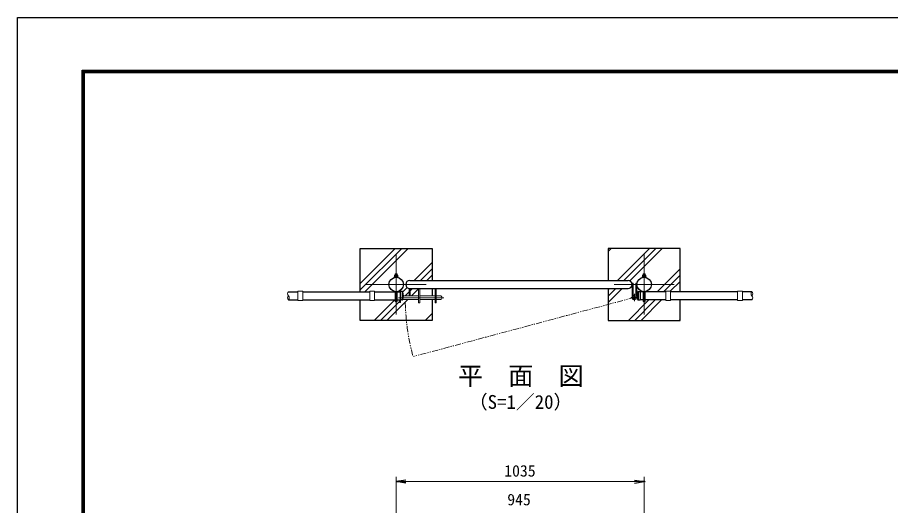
# Model space of a CAD drawing. Units: millimetres, scale not verified. Extents: x -4200 to 4200, y -2970 to 2970.
# Drawn here: x -4200 to -555, y 932 to 2970 of the extents above; entities that cross this region are included whole.
import ezdxf
from ezdxf.enums import TextEntityAlignment as Align

# ---------------------------------------------------------------- set-up
doc = ezdxf.new("R2010")
doc.units = ezdxf.units.MM
doc.header["$LTSCALE"] = 10
doc.header["$PDMODE"] = 32
doc.header["$PDSIZE"] = 5
for name, pattern in [('DASHED', [7.5, 6, -1.5]), ('USER1', [50.8, 31.75, -6.35, 6.35, -6.35]), ('USER2', [5, 2.5, -0.5, 0.5, -0.5, 0.5, -0.5])]:
    doc.linetypes.add(name, pattern=pattern)
for name, color, linetype, lineweight in [('0-0_D-STR1', 1, 'Continuous', 25), ('0-1_D-DCR-HCH', 7, 'Continuous', 13), ('0-2_D-STR3', 3, 'Continuous', 13), ('0-3_D-BMK', 2, 'USER1', 13), ('0-4_D-STR4', 7, 'Continuous', 25), ('0-7_D-STR-DIM', 7, 'Continuous', 13), ('0-A_D-TTL-TXT', 7, 'Continuous', 25), ('0-C_D-TTL', 7, 'Continuous', 25)]:
    doc.layers.add(name, color=color, linetype=linetype, lineweight=lineweight)
doc.layers.add('0-8_0', color=7, linetype='Continuous')
doc.layers.add('0-9_Defpoints', color=8, linetype='Continuous')
doc.styles.add('ＭＳ ゴシック', font='')
doc.styles.get('ＭＳ ゴシック').set_extended_font_data('MS Gothic')

# ---------------------------------------------------------------- blocks, each defined once
blk = doc.blocks.new('_Open')
at = {"layer": '0-8_0'}
blk.add_line((-10, 1.667), (0, 0), dxfattribs=at)
blk.add_lwpolyline([(-10, -1.667), (0, 0), (-10, 0)], dxfattribs=at)

msp = doc.modelspace()

# ---------------------------------------------------------------- linework, layer by layer
at = {"layer": '0-0_D-STR1'}
for p, q in [((-2562.3, 1871.85), (-1651.3, 1871.85)), ((-3069.05, 1824.6), (-3029.05, 1824.6)), ((-3009.05, 1824.6), (-2729.05, 1824.6)), ((-2709.05, 1824.6), (-2623.05, 1824.6)), ((-2615.05, 1824.6), (-2602.05, 1824.6)), ((-2593.71, 1825.1), (-2602.05, 1825.1)), ((-2602.05, 1825.1), (-2602.05, 1790.1)), ((-2594.05, 1825.1), (-2594.05, 1790.1)), ((-2562.3, 1837.85), (-1651.3, 1837.85)), ((-1609.38, 1825.1), (-1601.05, 1825.1)), ((-1609.05, 1825.1), (-1609.05, 1790.1)), ((-1601.05, 1825.1), (-1601.05, 1790.1)), ((-1588.05, 1824.6), (-1601.05, 1824.6)), ((-1494.05, 1824.6), (-1580.05, 1824.6)), ((-1194.05, 1824.6), (-1474.05, 1824.6)), ((-1134.05, 1824.6), (-1174.05, 1824.6)), ((-3069.05, 1790.6), (-3029.05, 1790.6)), ((-3009.05, 1790.6), (-2729.05, 1790.6)), ((-2709.05, 1790.6), (-2623.05, 1790.6)), ((-2615.05, 1790.6), (-2602.05, 1790.6)), ((-2593.71, 1790.1), (-2602.05, 1790.1)), ((-1609.38, 1790.1), (-1601.05, 1790.1)), ((-1588.05, 1790.6), (-1601.05, 1790.6)), ((-1494.05, 1790.6), (-1580.05, 1790.6)), ((-1194.05, 1790.6), (-1474.05, 1790.6)), ((-1134.05, 1790.6), (-1174.05, 1790.6))]:
    msp.add_line(p, q, dxfattribs=at)
for centre in [(-2619.05, 1854.85), (-1584.05, 1854.85)]:
    msp.add_circle(centre, 30.25, dxfattribs=at)
for centre, radius, start, end in [((-2562.3, 1854.85), 17, 90, 270), ((-1651.3, 1854.85), 17, 270, 90), ((-2593.71, 1824.1), 1, 32.29827, 90), ((-2624.27, 1807.6), 35.72, 331.52136, 28.47864), ((-1578.82, 1807.6), 35.72, 151.52136, 208.47864), ((-1609.38, 1824.1), 1, 90, 147.70173), ((-2593.71, 1791.1), 1, 270, 327.70173), ((-1609.38, 1791.1), 1, 212.29827, 270)]:
    msp.add_arc(centre, radius, start, end, dxfattribs=at)
at = {"layer": '0-1_D-DCR-HCH'}
for p, q in [((-2769.05, 1831.93), (-2596.12, 2004.85)), ((-2769.05, 1858.45), (-2622.64, 2004.85)), ((-2749.86, 1824.6), (-2569.61, 2004.85)), ((-1734.05, 1991.89), (-1721.08, 2004.85)), ((-1694.98, 1871.85), (-1561.98, 2004.85)), ((-1668.46, 1871.85), (-1535.46, 2004.85)), ((-1643.93, 1869.87), (-1508.95, 2004.85)), ((-2543.51, 1871.85), (-2469.05, 1946.32)), ((-2516.99, 1871.85), (-2469.05, 1919.8)), ((-1530.1, 1824.6), (-1434.05, 1920.66)), ((-2490.48, 1871.85), (-2469.05, 1893.28)), ((-1503.58, 1824.6), (-1434.05, 1894.14)), ((-1475.07, 1826.6), (-1434.05, 1867.62)), ((-2592.21, 1823.15), (-2573.62, 1841.74)), ((-2581.24, 1807.6), (-2564.55, 1824.3)), ((-2560.05, 1828.8), (-2550.99, 1837.85)), ((-2554.73, 1807.6), (-2525.8, 1836.53)), ((-1734.05, 1779.76), (-1675.95, 1837.85)), ((-1734.05, 1806.27), (-1702.46, 1837.85)), ((-1734.05, 1832.79), (-1728.98, 1837.85)), ((-2710.51, 1704.85), (-2624.76, 1790.6)), ((-2657.48, 1704.85), (-2570.73, 1791.6)), ((-2600.8, 1788.05), (-2598.74, 1790.1)), ((-1649.85, 1704.85), (-1564.1, 1790.6)), ((-1623.33, 1704.85), (-1537.58, 1790.6)), ((-1596.82, 1704.85), (-1511.07, 1790.6)), ((-2683.99, 1704.85), (-2605.3, 1783.55)), ((-2498.38, 1704.85), (-2469.05, 1734.18)), ((-2471.86, 1704.85), (-2469.05, 1707.67)), ((-1437.72, 1704.85), (-1434.05, 1708.52))]:
    msp.add_line(p, q, dxfattribs=at)
at = {"layer": '0-2_D-STR3'}
for p, q in [((-2623.05, 1893.2), (-2623.05, 1897.4)), ((-2622.35, 1893.2), (-2622.35, 1898.1)), ((-2621.85, 1898.6), (-2616.25, 1898.6)), ((-2615.05, 1897.4), (-2616.25, 1898.6)), ((-2615.75, 1893.2), (-2615.75, 1898.1)), ((-2615.05, 1893.2), (-2615.05, 1897.4)), ((-1588.05, 1893.2), (-1588.05, 1897.4)), ((-1587.35, 1893.2), (-1587.35, 1898.1)), ((-1586.85, 1898.6), (-1581.25, 1898.6)), ((-1580.05, 1897.4), (-1581.25, 1898.6)), ((-1580.75, 1893.2), (-1580.75, 1898.1)), ((-1580.05, 1893.2), (-1580.05, 1897.4)), ((-2627.05, 1886.7), (-2611.05, 1886.7)), ((-2627.05, 1885.1), (-2627.05, 1886.7)), ((-2613.12, 1893.2), (-2624.69, 1893.2)), ((-2622.8, 1892.5), (-2622.8, 1886.7)), ((-2615.3, 1892.5), (-2615.3, 1886.7)), ((-2611.55, 1886.7), (-2611.55, 1892.5)), ((-1634.3, 1800.85), (-1634.3, 1860.85)), ((-1629.8, 1860.85), (-1634.3, 1860.85)), ((-1629.8, 1800.85), (-1629.8, 1860.85)), ((-1614.3, 1800.85), (-1614.3, 1860.85)), ((-1592.05, 1886.7), (-1576.05, 1886.7)), ((-1592.05, 1885.1), (-1592.05, 1886.7)), ((-1578.12, 1893.2), (-1589.69, 1893.2)), ((-1587.8, 1892.5), (-1587.8, 1886.7)), ((-1580.3, 1892.5), (-1580.3, 1886.7)), ((-1576.55, 1886.7), (-1576.55, 1892.5)), ((-3029.05, 1826.6), (-3029.05, 1788.6)), ((-3029.05, 1826.6), (-3009.05, 1826.6)), ((-3009.05, 1826.6), (-3009.05, 1788.6)), ((-2729.05, 1826.6), (-2729.05, 1788.6)), ((-2729.05, 1826.6), (-2709.05, 1826.6)), ((-2709.05, 1826.6), (-2709.05, 1788.6)), ((-2623.05, 1786.23), (-2623.05, 1824.87)), ((-2615.05, 1786.23), (-2615.05, 1824.87)), ((-2605.3, 1827.91), (-2605.3, 1824.6)), ((-2605.3, 1827.91), (-2600.8, 1827.91)), ((-2600.8, 1825.1), (-2600.8, 1827.91)), ((-2564.55, 1837.85), (-2564.55, 1807.6)), ((-2560.05, 1837.85), (-2564.55, 1837.85)), ((-2560.05, 1837.85), (-2560.05, 1807.6)), ((-2525.3, 1837.85), (-2525.3, 1778.6)), ((-2520.8, 1837.85), (-2520.8, 1778.6)), ((-2456.3, 1837.85), (-2456.3, 1778.6)), ((-2451.8, 1837.85), (-2451.8, 1778.6)), ((-1588.05, 1786.23), (-1588.05, 1824.87)), ((-1580.05, 1786.23), (-1580.05, 1824.87)), ((-1494.05, 1826.6), (-1494.05, 1788.6)), ((-1474.05, 1826.6), (-1494.05, 1826.6)), ((-1474.05, 1826.6), (-1474.05, 1788.6)), ((-1194.05, 1826.6), (-1194.05, 1788.6)), ((-1174.05, 1826.6), (-1194.05, 1826.6)), ((-1174.05, 1826.6), (-1174.05, 1788.6)), ((-3029.05, 1788.6), (-3009.05, 1788.6)), ((-2729.05, 1788.6), (-2709.05, 1788.6)), ((-2605.3, 1790.6), (-2605.3, 1779.91)), ((-2600.8, 1779.91), (-2600.8, 1790.1)), ((-2592.33, 1791.6), (-2525.3, 1791.6)), ((-2588.55, 1807.6), (-2525.3, 1807.6)), ((-2520.8, 1807.6), (-2456.3, 1807.6)), ((-2520.8, 1791.6), (-2456.3, 1791.6)), ((-2451.8, 1807.6), (-2435.3, 1807.6)), ((-2451.8, 1791.6), (-2435.3, 1791.6)), ((-1629.8, 1809.21), (-1627.22, 1805.51)), ((-1474.05, 1788.6), (-1494.05, 1788.6)), ((-1174.05, 1788.6), (-1194.05, 1788.6)), ((-2605.3, 1779.91), (-2600.8, 1779.91)), ((-2525.3, 1778.6), (-2520.8, 1778.6)), ((-2456.3, 1778.6), (-2451.8, 1778.6))]:
    msp.add_line(p, q, dxfattribs=at)
for points in [[(-2621.85, 1898.6), (-2623.05, 1897.4), (-2615.05, 1897.4)], [(-1586.85, 1898.6), (-1588.05, 1897.4), (-1580.05, 1897.4)], [(-2627.05, 1885.1), (-2611.05, 1885.1), (-2611.05, 1886.7)], [(-2611.55, 1886.7), (-2626.55, 1886.7), (-2626.55, 1892.5)], [(-1618.8, 1809.47), (-1618.8, 1860.85), (-1614.3, 1860.85)], [(-1592.05, 1885.1), (-1576.05, 1885.1), (-1576.05, 1886.7)], [(-1576.55, 1886.7), (-1591.55, 1886.7), (-1591.55, 1892.5)]]:
    msp.add_lwpolyline(points, dxfattribs=at)
for centre, radius, start, end in [((-2624.67, 1890.34), 2.86, 49.0514, 130.9486), ((-2619.05, 1882.81), 10.39, 68.85295, 111.14705), ((-2613.42, 1890.41), 2.81, 48.21899, 131.78101), ((-1589.67, 1890.34), 2.86, 49.0514, 130.9486), ((-1584.05, 1882.81), 10.39, 68.85295, 111.14705), ((-1578.42, 1890.41), 2.81, 48.21899, 131.78101), ((-2435.3, 1799.6), 8, 270, 90), ((-1624.3, 1800.85), 10, 180, 123.36701), ((-1624.3, 1800.85), 5.5, 180, 122.15304)]:
    msp.add_arc(centre, radius, start, end, dxfattribs=at)
at = {"layer": '0-2_D-STR3', "linetype": 'DASHED'}
for centre in [(-2619.05, 1786.23), (-1584.05, 1786.23)]:
    msp.add_arc(centre, 4, 180, 0, dxfattribs=at)
at = {"layer": '0-3_D-BMK'}
for p, q in [((-2619.05, 1979.85), (-2619.05, 1729.85)), ((-1584.05, 1979.85), (-1584.05, 1729.85)), ((-2744.05, 1854.85), (-2494.05, 1854.85)), ((-1709.05, 1854.85), (-1459.05, 1854.85)), ((-2609.11, 1799.6), (-2420.62, 1799.6)), ((-1639.83, 1800.85), (-1608.77, 1800.85)), ((-1624.3, 1785.32), (-1624.3, 1816.38))]:
    msp.add_line(p, q, dxfattribs=at)
at = {"layer": '0-3_D-BMK', "linetype": 'USER2'}
msp.add_line((-1624.3, 1800.85), (-2546.56, 1554.05), dxfattribs=at)
msp.add_arc((-1624.55, 1801.1), 956.76, 181.26933, 195, dxfattribs=at)
at = {"layer": '0-4_D-STR4'}
for p, q in [((-2469.05, 2004.85), (-2469.05, 1871.85)), ((-1734.05, 2004.85), (-1734.05, 1871.85)), ((-2469.05, 1837.85), (-2469.05, 1807.6))]:
    msp.add_line(p, q, dxfattribs=at)
for points in [[(-2769.05, 1824.6), (-2769.05, 2004.85), (-2469.05, 2004.85)], [(-1434.05, 1824.6), (-1434.05, 2004.85), (-1734.05, 2004.85)], [(-1734.05, 1837.85), (-1734.05, 1704.85), (-1434.05, 1704.85), (-1434.05, 1790.6)], [(-2469.05, 1791.6), (-2469.05, 1704.85), (-2769.05, 1704.85), (-2769.05, 1790.6)]]:
    msp.add_lwpolyline(points, dxfattribs=at)
at = {"layer": '0-7_D-STR-DIM'}
for p, q in [((-2619.05, 721.37), (-2619.05, 1051.37)), ((-2579.05, 1031.37), (-1624.05, 1031.37)), ((-1584.05, 721.37), (-1584.05, 1051.37))]:
    msp.add_line(p, q, dxfattribs=at)
for centre, start, end in [((-3060.49, 1816.1), 135.18146, 224.81854), ((-1125.49, 1816.1), 135.18146, 224.81854), ((-1142.6, 1816.1), 315.18146, 44.81854), ((-3060.49, 1799.1), 135.18146, 224.81854), ((-3077.6, 1799.1), 315.18146, 44.81854), ((-1142.6, 1799.1), 315.18146, 44.81854)]:
    msp.add_arc(centre, 12.06, start, end, dxfattribs=at)
at = {"layer": '0-9_Defpoints'}
msp.add_point((-1584.05, 1031.37), dxfattribs=at)
at = {"layer": '0-C_D-TTL', "color": 2}
msp.add_lwpolyline([(-4200, 2970), (4200, 2970), (4200, -2970), (-4200, -2970)], close=True, dxfattribs=at)
at = {"layer": '0-C_D-TTL'}
for points in [[(-3930, 2750), (3930, 2750), (3930, -2750), (-3930, -2750)], [(-3927.5, 2747.5), (3927.5, 2747.5), (3927.5, -2747.5), (-3927.5, -2747.5)], [(-3925, 2745), (3925, 2745), (3925, -2745), (-3925, -2745)], [(-3922.5, 2742.5), (3922.5, 2742.5), (3922.5, -2742.5), (-3922.5, -2742.5)], [(-3920, 2740), (3920, 2740), (3920, -2740), (-3920, -2740)]]:
    msp.add_lwpolyline(points, close=True, dxfattribs=at)

# ---------------------------------------------------------------- block references
at = {"layer": '0-7_D-STR-DIM', "xscale": 4, "yscale": 4, "rotation": 180}
msp.add_blockref('_Open', (-2619.05, 1031.37), dxfattribs=at)
at = {"layer": '0-7_D-STR-DIM', "xscale": 4, "yscale": 4}
msp.add_blockref('_Open', (-1584.05, 1031.37), dxfattribs=at)

# ---------------------------------------------------------------- texts
at = {"layer": '0-7_D-STR-DIM', "style": 'ＭＳ ゴシック'}
for s, p in [('1035', (-2167.8, 1038.12)), ('945', (-2155.27, 918.12))]:
    msp.add_text(s, height=48.09, dxfattribs=at).set_placement(p, align=Align.BOTTOM_LEFT)
at = {"layer": '0-A_D-TTL-TXT', "style": 'ＭＳ ゴシック'}
for s, height, p in [('平\u3000面\u3000図', 76.98, (-2361.44, 1411.33)), ('（S=1／20）', 57.7, (-2315.96, 1318.13))]:
    msp.add_text(s, height=height, dxfattribs=at).set_placement(p, align=Align.BOTTOM_LEFT)

doc.saveas('drawing.dxf')
